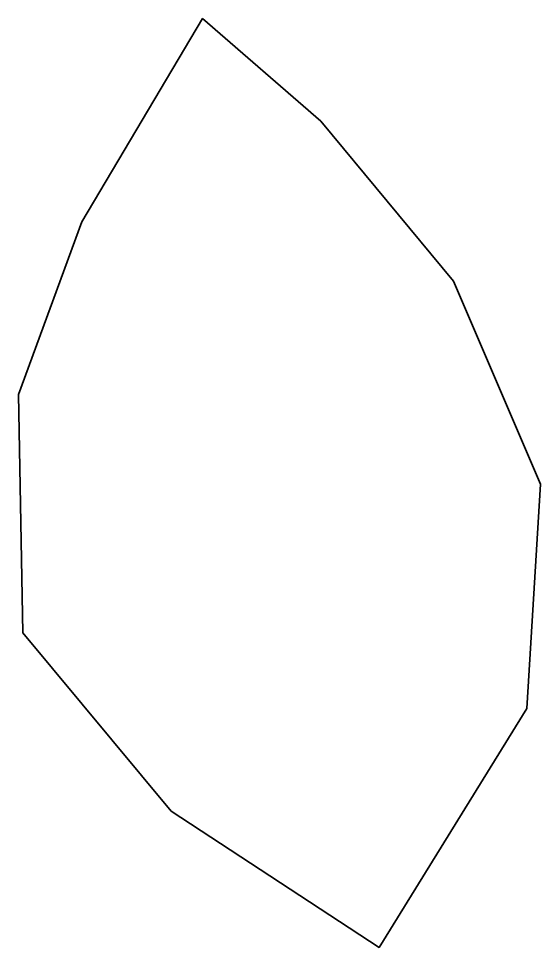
# Model space of a CAD drawing. Extents: x -241 to 118, y -13 to 626.
import ezdxf

# ---------------------------------------------------------------- set-up
doc = ezdxf.new("R2010")
doc.units = 0
doc.linetypes.add('Solid', pattern=[0])

msp = doc.modelspace()

# ---------------------------------------------------------------- linework, layer by layer
at = {"color": 0, "linetype": 'Solid', "lineweight": 35}
msp.add_lwpolyline([(-135.873563, 80.448276), (-238.052817, 203.06338), (-240.878156, 366.933041), (-197.360681, 485.880805), (-114.328444, 625.617985), (-32.885135, 555.033784), (58.285714, 445), (118.142857, 305.333333), (108.699029, 151.084142), (7.1138, -13.387181), (-135.873563, 80.448276)], close=True, dxfattribs=at)

doc.saveas('drawing.dxf')
